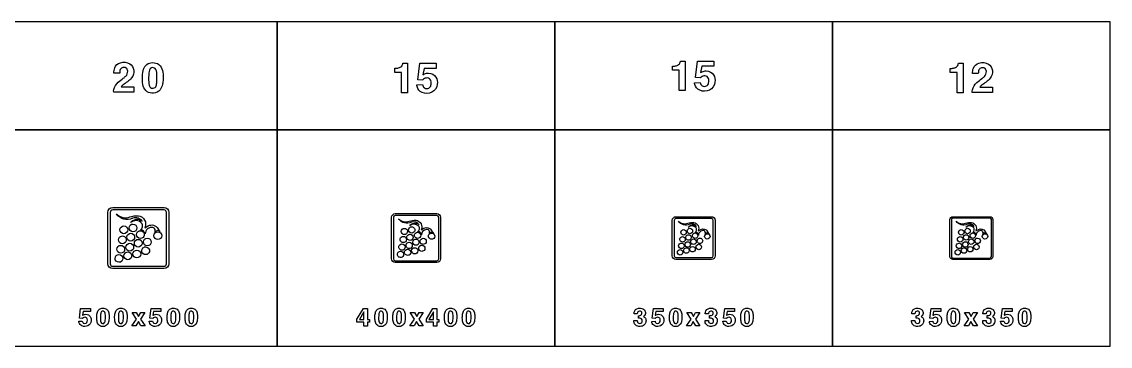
# Model space of a CAD drawing. Extents: x 0 to 18160, y 0 to 2655.
# Drawn here: x 9262 to 18160, y 0 to 2655 of the extents above; entities that cross this region are included whole.
import ezdxf

# ---------------------------------------------------------------- set-up
doc = ezdxf.new("R2010")
doc.units = 0
doc.header["$MEASUREMENT"] = 0

msp = doc.modelspace()

# ---------------------------------------------------------------- linework, layer by layer
for points in [[(9080, 1770), (11350, 1770), (11350, 2655), (9080, 2655)], [(11350, 1770), (13620, 1770), (13620, 2655), (11350, 2655)], [(13620, 1770), (15890, 1770), (15890, 2655), (13620, 2655)], [(15890, 1770), (18160, 1770), (18160, 2655), (15890, 2655)], [(9080, 0), (11350, 0), (11350, 1770), (9080, 1770)], [(11350, 0), (13620, 0), (13620, 1770), (11350, 1770)], [(13620, 0), (15890, 0), (15890, 1770), (13620, 1770)], [(15890, 0), (18160, 0), (18160, 1770), (15890, 1770)], [(10198.2, 221.797), (10163.1, 276.346), (10197.9, 276.346), (10216.2, 242.294), (10234.9, 276.346), (10269, 276.346), (10233.5, 222.318), (10270, 166.299), (10235.4, 166.299), (10215.6, 202.389), (10195.2, 166.299), (10161, 166.299)], [(12001, 222.096), (12055.2, 309.963), (12087.1, 309.963), (12087.1, 219.228), (12103.3, 219.228), (12103.3, 196.409), (12087.1, 196.409), (12087.1, 165.058), (12058.6, 165.058), (12058.6, 196.409), (12001, 196.409)], [(12058.6, 280.769), (12022.6, 219.228), (12058.6, 219.228)], [(12472.5, 221.797), (12437.4, 276.346), (12472.2, 276.346), (12490.5, 242.294), (12509.2, 276.346), (12543.3, 276.346), (12507.8, 222.318), (12544.3, 166.299), (12509.7, 166.299), (12489.9, 202.389), (12469.5, 166.299), (12435.3, 166.299)], [(12569, 222.114), (12623.3, 309.981), (12655.1, 309.981), (12655.1, 219.246), (12671.3, 219.246), (12671.3, 196.427), (12655.1, 196.427), (12655.1, 165.076), (12626.6, 165.076), (12626.6, 196.427), (12569, 196.427)], [(12626.6, 280.787), (12590.6, 219.246), (12626.6, 219.246)], [(14734.2, 221.783), (14699.1, 276.332), (14733.9, 276.332), (14752.1, 242.28), (14770.8, 276.333), (14805, 276.333), (14769.4, 222.304), (14806, 166.285), (14771.4, 166.285), (14751.6, 202.375), (14731.2, 166.285), (14697, 166.285)], [(17004.2, 221.783), (16969.1, 276.332), (17003.9, 276.332), (17022.1, 242.28), (17040.8, 276.333), (17075, 276.333), (17039.4, 222.304), (17076, 166.285), (17041.4, 166.285), (17021.6, 202.375), (17001.2, 166.285), (16967, 166.285)]]:
    msp.add_lwpolyline(points, close=True)
for points in [[(10012.9, 2078.85, -0.0640343), (10014.2, 2099.78, -0.161687), (10050, 2160.33, -0.0283718), (10091.8, 2192.71, 0.0545111), (10112.7, 2210.64, 0.192461), (10127.7, 2250.18, 0.234238), (10114.1, 2276.56, 0.196223), (10088.8, 2281.34, 0.252425), (10066.8, 2264.16, 0.0856617), (10062.7, 2247.14, 0.0202329), (10062, 2235.45), (10015.3, 2235.45, -0.0983795), (10021.4, 2276.76, -0.245047), (10067.6, 2319.89, -0.207102), (10144.5, 2311.55, -0.233443), (10177, 2259.22, -0.20961), (10158.8, 2195.04, -0.0785124), (10124.9, 2163.57, 0.0107372), (10089.1, 2137.78, 0.0665092), (10073.2, 2121.74), (10177.7, 2121.74), (10177.7, 2078.85)], [(10247.9, 2191.49, -0.0563084), (10253.9, 2254.33, -0.130301), (10276.1, 2298.12, -0.174843), (10317.9, 2319.53, -0.147552), (10371, 2312.9, -0.192146), (10407.8, 2269.73, -0.0833996), (10417.1, 2212.7, -0.0545507), (10412.1, 2141.92, -0.116773), (10393, 2097.85, -0.221099), (10338.1, 2070.16, -0.162564), (10286.7, 2082.68, -0.174743), (10255.4, 2128.1, -0.0640867), (10247.9, 2186.79)], [(12310.9, 2274.45), (12324.1, 2274.45, 0.0261527), (12330.1, 2275.12, 0.0824327), (12354.9, 2282.34, 0.211118), (12374.9, 2306.08, 0.0230957), (12377.6, 2315.99), (12415.7, 2315.99), (12415.7, 2074.01), (12367.1, 2074.01), (12367.1, 2241.03), (12310.9, 2241.03)], [(12491, 2139), (12538, 2140.78, 0.0452719), (12544.4, 2124.55, 0.0567733), (12549.1, 2117.67, 0.070207), (12553.5, 2114.2, 0.264984), (12589.6, 2112.3, 0.20748), (12607, 2135.41, 0.147389), (12605.8, 2173.44, 0.308532), (12576.4, 2194.85, 0.215743), (12546.7, 2184.62, 0.028781), (12541.3, 2178.38), (12498.7, 2180.39), (12516.5, 2315.07), (12650.5, 2315.07), (12650.5, 2273.2), (12550.1, 2273.2), (12541.1, 2221.19, -0.0211252), (12554.1, 2228.73, -0.121371), (12587.4, 2234.58, -0.244671), (12647.2, 2202.63, -0.173069), (12658.8, 2143.5, -0.256779), (12613.6, 2077.51, -0.199585), (12534, 2076.44, -0.245625), (12493.7, 2125.34, -0.0170062)], [(14580.9, 2291.94), (14594, 2291.94, 0.0261527), (14600.1, 2292.61, 0.0824327), (14624.9, 2299.84, 0.211118), (14644.9, 2323.58, 0.0230957), (14647.6, 2333.49), (14685.7, 2333.49), (14685.7, 2091.51), (14637.1, 2091.51), (14637.1, 2258.53), (14580.9, 2258.53)], [(14761, 2156.5), (14808, 2158.28, 0.0452719), (14814.4, 2142.04, 0.0567733), (14819.1, 2135.17, 0.070207), (14823.5, 2131.7, 0.264984), (14859.6, 2129.8, 0.20748), (14877, 2152.9, 0.147389), (14875.8, 2190.94, 0.308532), (14846.4, 2212.34, 0.215743), (14816.7, 2202.11, 0.028781), (14811.3, 2195.87), (14768.7, 2197.89), (14786.5, 2332.56), (14920.5, 2332.56), (14920.5, 2290.7), (14820.1, 2290.7), (14811.1, 2238.69, -0.0211252), (14824, 2246.23, -0.121371), (14857.4, 2252.08, -0.244671), (14917.2, 2220.12, -0.173069), (14928.7, 2161, -0.256779), (14883.6, 2095.01, -0.199585), (14804, 2093.94, -0.245625), (14763.7, 2142.83, -0.0170062)], [(16852.4, 2273.43), (16865.5, 2273.43, 0.0261527), (16871.5, 2274.1, 0.0824327), (16896.4, 2281.32, 0.211118), (16916.4, 2305.06, 0.0230957), (16919, 2314.97), (16957.1, 2314.97), (16957.1, 2072.99), (16908.5, 2072.99), (16908.5, 2240.01), (16852.4, 2240.01)], [(17032.5, 2075.98, -0.0640343), (17033.8, 2096.92, -0.161687), (17069.6, 2157.46, -0.0283718), (17111.4, 2189.85, 0.0545111), (17132.3, 2207.78, 0.192461), (17147.3, 2247.31, 0.234238), (17133.7, 2273.69, 0.196223), (17108.4, 2278.47, 0.252425), (17086.4, 2261.29, 0.0856617), (17082.3, 2244.27, 0.0202329), (17081.6, 2232.58), (17034.9, 2232.58, -0.0983795), (17041, 2273.89, -0.245047), (17087.1, 2317.02, -0.207102), (17164.1, 2308.69, -0.233443), (17196.6, 2256.36, -0.20961), (17178.4, 2192.18, -0.0785124), (17144.5, 2160.7, 0.0107372), (17108.7, 2134.91, 0.0665092), (17092.8, 2118.88), (17197.3, 2118.88), (17197.3, 2075.98)], [(10299.2, 2160.96, 0.0124589), (10299.8, 2154.64, 0.0668192), (10305.4, 2129.25, 0.615362), (10356.3, 2123.64, 0.0726881), (10361.7, 2136.67, 0.0588562), (10366.4, 2173.95, 0.0389037), (10364.8, 2240.94, 0.084671), (10358.2, 2264.28, 0.156013), (10346.8, 2276.44, 0.143208), (10331, 2279.4, 0.172584), (10315.3, 2273.2, 0.132565), (10305.3, 2257.64, 0.0498315), (10300.8, 2235.92, 0.0368731)], [(10005, 635, -0.414213), (9965, 675), (9965, 1095, -0.414213), (10005, 1135), (10425, 1135, -0.414213), (10465, 1095), (10465, 675, -0.414213), (10425, 635)], [(10005, 655), (10425, 655, 0.414213), (10445, 675), (10445, 1095, 0.414213), (10425, 1115), (10005, 1115, 0.414213), (9985, 1095), (9985, 675, 0.414213)], [(10346.6, 962.585, 0.251316), (10333.5, 972.239, 0.453083), (10270.8, 918.945, 0.364545), (10232.7, 951.915, 0.432838), (10241.7, 1006.98, 0.411631), (10150.7, 1011.62, -0.449488), (10246.9, 1022.1, 0.322066), (10168.3, 1048.46, -0.395398), (10036.5, 1083.03, 0.299134), (10145.8, 1057.58, -0.106174), (10214.9, 1067.38, -0.506724), (10267.4, 969.444), (10296.1, 985.445, -0.404863), (10374, 963.09, -0.00994441), (10393.7, 935.223, 0.528862), (10351, 933.831, 0.296072)], [(12315, 685, -0.414213), (12285, 715), (12285, 1055, -0.414213), (12315, 1085), (12655, 1085, -0.414213), (12685, 1055), (12685, 715, -0.414213), (12655, 685)], [(12315, 700), (12655, 700, 0.414213), (12670, 715), (12670, 1055, 0.414213), (12655, 1070), (12315, 1070, 0.414213), (12300, 1055), (12300, 715, 0.414213)], [(10118.6, 929.967, -1), (10074, 975.396, -1)], [(10192.8, 945.217, -1), (10148.3, 990.645, -1)], [(12590.2, 947.068, 0.251316), (12579.8, 954.791, 0.453083), (12529.6, 912.156, 0.364545), (12499.1, 938.532, 0.432838), (12506.4, 982.58, 0.411631), (12433.5, 986.297, -0.449488), (12510.5, 994.676, 0.322066), (12447.6, 1015.77, -0.395398), (12342.2, 1043.43, 0.299134), (12429.7, 1023.06, -0.106174), (12484.9, 1030.9, -0.506724), (12526.9, 952.555), (12549.9, 965.356, -0.404863), (12612.2, 947.472, -0.00994441), (12627.9, 925.179, 0.528862), (12593.8, 924.065, 0.296072)], [(14610, 710, -0.414213), (14580, 740), (14580, 1030, -0.414213), (14610, 1060), (14900, 1060, -0.414213), (14930, 1030), (14930, 740, -0.414213), (14900, 710)], [(14610, 725), (14900, 725, 0.414213), (14915, 740), (14915, 1030, 0.414213), (14900, 1045), (14610, 1045, 0.414213), (14595, 1030), (14595, 740, 0.414213)], [(14847.1, 939.31, 0.251316), (14838, 946.067, 0.453083), (14794, 908.761, 0.364545), (14767.4, 931.84, 0.432838), (14773.7, 970.383, 0.411631), (14710, 973.634, -0.449488), (14777.3, 980.967, 0.322066), (14722.3, 999.421, -0.395398), (14630.1, 1023.62, 0.299134), (14706.6, 1005.81, -0.106174), (14754.9, 1012.66, -0.506724), (14791.7, 944.111), (14811.8, 955.311, -0.404863), (14866.3, 939.663, -0.00994441), (14880.1, 920.156, 0.528862), (14850.2, 919.182, 0.296072)], [(16874, 710, -0.414213), (16850, 734), (16850, 1036, -0.414213), (16874, 1060), (17176, 1060, -0.414213), (17200, 1036), (17200, 734, -0.414213), (17176, 710)], [(16874, 722), (17176, 722, 0.414213), (17188, 734), (17188, 1036, 0.414213), (17176, 1048), (16874, 1048, 0.414213), (16862, 1036), (16862, 734, 0.414213)], [(17117.1, 939.31, 0.251316), (17108, 946.067, 0.453083), (17064, 908.761, 0.364545), (17037.4, 931.84, 0.432838), (17043.7, 970.383, 0.411631), (16980, 973.634, -0.449488), (17047.3, 980.967, 0.322066), (16992.3, 999.421, -0.395398), (16900.1, 1023.62, 0.299134), (16976.6, 1005.81, -0.106174), (17024.9, 1012.66, -0.506724), (17061.7, 944.111), (17081.8, 955.311, -0.404863), (17136.3, 939.663, -0.00994441), (17150.1, 920.156, 0.528862), (17120.2, 919.182, 0.296072)], [(10106.3, 847.961, -1), (10061.8, 893.39, -1)], [(10175, 870.141, -1), (10130.5, 915.57, -1)], [(10253.2, 890.935, -1), (10208.7, 936.363, -1)], [(10396.2, 882.08, -1), (10351.7, 927.508, -1)], [(12398, 855.369, -1), (12362.4, 891.712, -1)], [(12407.8, 920.974, -1), (12372.2, 957.317, -1)], [(12453, 873.113, -1), (12417.4, 909.456, -1)], [(12467.3, 933.173, -1), (12431.6, 969.516, -1)], [(12515.6, 889.748, -1), (12480, 926.091, -1)], [(12630, 882.664, -1), (12594.4, 919.007, -1)], [(14678.9, 859.072, -1), (14647.7, 890.873, -1)], [(14687.5, 916.477, -1), (14656.3, 948.277, -1)], [(14727, 874.599, -1), (14695.9, 906.399, -1)], [(14739.5, 927.152, -1), (14708.3, 958.952, -1)], [(14781.8, 889.154, -1), (14750.6, 920.954, -1)], [(14881.8, 882.956, -1), (14850.7, 914.756, -1)], [(16948.9, 859.072, -1), (16917.7, 890.873, -1)], [(16957.5, 916.477, -1), (16926.3, 948.277, -1)], [(16997, 874.599, -1), (16965.9, 906.399, -1)], [(17009.5, 927.152, -1), (16978.3, 958.952, -1)], [(17051.8, 889.154, -1), (17020.6, 920.954, -1)], [(17151.8, 882.956, -1), (17120.7, 914.756, -1)], [(10093.1, 771.023, -1), (10048.6, 816.452, -1)], [(10166.7, 787.659, -1), (10122.2, 833.088, -1)], [(10235.9, 820.236, -1), (10191.4, 865.664, -1)], [(10296.2, 758.547, -1), (10251.7, 803.976, -1)], [(10310.1, 829.939, -1), (10265.6, 875.368, -1)], [(12387.5, 793.819, -1), (12351.9, 830.162, -1)], [(12446.4, 807.127, -1), (12410.7, 843.47, -1)], [(12492.3, 762.767, -1), (12456.7, 799.11, -1)], [(12501.7, 833.188, -1), (12466.1, 869.532, -1)], [(12550, 783.838, -1), (12514.4, 820.181, -1)], [(12561.1, 840.952, -1), (12525.4, 877.294, -1)], [(14669.7, 805.216, -1), (14638.5, 837.017, -1)], [(14710.5, 767.372, -1), (14679.4, 799.172, -1)], [(14721.2, 816.861, -1), (14690, 848.661, -1)], [(14761.4, 778.046, -1), (14730.2, 809.846, -1)], [(14769.6, 839.665, -1), (14738.5, 871.465, -1)], [(14811.8, 796.483, -1), (14780.7, 828.283, -1)], [(14821.5, 846.458, -1), (14790.4, 878.258, -1)], [(16939.7, 805.216, -1), (16908.5, 837.017, -1)], [(16980.5, 767.372, -1), (16949.4, 799.172, -1)], [(16991.2, 816.861, -1), (16960, 848.661, -1)], [(17031.4, 778.046, -1), (17000.2, 809.846, -1)], [(17039.6, 839.665, -1), (17008.5, 871.465, -1)], [(17081.8, 796.483, -1), (17050.7, 828.283, -1)], [(17091.5, 846.458, -1), (17060.4, 878.258, -1)], [(10078.3, 696.052, -1), (10033.8, 741.481, -1)], [(10151.4, 716.96, -1), (10106.9, 762.389, -1)], [(10224.1, 732.208, -1), (10179.6, 777.637, -1)], [(12375.6, 733.842, -1), (12340, 770.185, -1)], [(12434.2, 750.568, -1), (12398.5, 786.911, -1)], [(14659.3, 752.736, -1), (14628.2, 784.537, -1)], [(16929.3, 752.736, -1), (16898.2, 784.537, -1)], [(9727.75, 203.882), (9755.92, 204.948, 0.0452719), (9759.76, 195.209, 0.0567733), (9762.6, 191.086, 0.070207), (9765.26, 189, 0.264984), (9786.87, 187.863, 0.20748), (9797.32, 201.726, 0.147389), (9796.63, 224.545, 0.308532), (9779, 237.389, 0.215743), (9761.13, 231.252, 0.028781), (9757.91, 227.507), (9732.34, 228.716), (9743.03, 309.522), (9823.46, 309.522), (9823.46, 284.403), (9763.2, 284.403), (9757.82, 253.195, -0.0211252), (9765.57, 257.721, -0.121371), (9785.57, 261.228, -0.244671), (9821.44, 242.057, -0.173069), (9828.39, 206.583, -0.256779), (9801.28, 166.986, -0.199585), (9753.55, 166.346, -0.245625), (9729.38, 195.683, -0.0170062)], [(9874.18, 234.284, -0.0563084), (9877.8, 271.986, -0.130301), (9891.12, 298.265, -0.174843), (9916.22, 311.109, -0.147552), (9948.09, 307.128, -0.192146), (9970.17, 281.228, -0.0833996), (9975.72, 247.01, -0.0545507), (9972.71, 204.545, -0.116773), (9961.26, 178.1, -0.221099), (9928.35, 161.488, -0.162564), (9897.47, 169, -0.174743), (9878.71, 196.251, -0.0640867), (9874.23, 231.464)], [(9905.01, 215.967, 0.0124589), (9905.32, 212.175, 0.0668192), (9908.68, 196.938, 0.615362), (9939.23, 193.574, 0.0726881), (9942.5, 201.393, 0.0588562), (9945.32, 223.763, 0.0389037), (9944.34, 263.953, 0.084671), (9940.39, 277.957, 0.156013), (9933.52, 285.256, 0.143208), (9924.08, 287.033, 0.172584), (9914.63, 283.313, 0.132565), (9908.66, 273.976, 0.0498315), (9905.93, 260.943, 0.0368731)], [(10020.9, 234.284, -0.0563084), (10024.6, 271.986, -0.130301), (10037.9, 298.265, -0.174843), (10063, 311.109, -0.147552), (10094.8, 307.128, -0.192146), (10116.9, 281.227, -0.0833996), (10122.5, 247.009, -0.0545507), (10119.5, 204.545, -0.116773), (10108, 178.1, -0.221099), (10075.1, 161.488, -0.162564), (10044.2, 169, -0.174743), (10025.5, 196.251, -0.0640867), (10021, 231.465)], [(10051.8, 215.967, 0.0124589), (10052.1, 212.175, 0.0668192), (10055.4, 196.938, 0.615362), (10086, 193.574, 0.0726881), (10089.2, 201.393, 0.0588562), (10092.1, 223.763, 0.0389037), (10091.1, 263.953, 0.084671), (10087.1, 277.957, 0.156013), (10080.3, 285.256, 0.143208), (10070.8, 287.033, 0.172584), (10061.4, 283.313, 0.132565), (10055.4, 273.976, 0.0498315), (10052.7, 260.943, 0.0368731)], [(10303.3, 203.891), (10331.5, 204.957, 0.0452719), (10335.3, 195.218, 0.0567733), (10338.2, 191.095, 0.070207), (10340.8, 189.009, 0.264984), (10362.4, 187.872, 0.20748), (10372.9, 201.735, 0.147389), (10372.2, 224.554, 0.308532), (10354.6, 237.398, 0.215743), (10336.7, 231.261, 0.028781), (10333.5, 227.517), (10307.9, 228.725), (10318.6, 309.531), (10399, 309.531), (10399, 284.412), (10338.8, 284.412), (10333.4, 253.204, -0.0211252), (10341.1, 257.73, -0.121371), (10361.1, 261.237, -0.244671), (10397, 242.066, -0.173069), (10404, 206.592, -0.256779), (10376.8, 166.995, -0.199585), (10329.1, 166.355, -0.245625), (10305, 195.692, -0.0170062)], [(10449.7, 234.285, -0.0563084), (10453.4, 271.986, -0.130301), (10466.7, 298.266, -0.174843), (10491.8, 311.109, -0.147552), (10523.7, 307.128, -0.192146), (10545.7, 281.228, -0.0833996), (10551.3, 247.01, -0.0545507), (10548.3, 204.545, -0.116773), (10536.8, 178.1, -0.221099), (10503.9, 161.488, -0.162564), (10473, 169, -0.174743), (10454.3, 196.251, -0.0640867), (10449.8, 231.465)], [(10480.6, 215.967, 0.0124589), (10480.9, 212.176, 0.0668192), (10484.3, 196.939, 0.615362), (10514.8, 193.574, 0.0726881), (10518.1, 201.394, 0.0588562), (10520.9, 223.763, 0.0389037), (10519.9, 263.953, 0.084671), (10516, 277.958, 0.156013), (10509.1, 285.256, 0.143208), (10499.7, 287.033, 0.172584), (10490.2, 283.313, 0.132565), (10484.2, 273.977, 0.0498315), (10481.5, 260.943, 0.0368731)], [(10596.5, 234.275, -0.0563084), (10600.1, 271.977, -0.130301), (10613.4, 298.256, -0.174843), (10638.5, 311.1, -0.147552), (10670.4, 307.119, -0.192146), (10692.5, 281.219, -0.0833996), (10698, 247.001, -0.0545507), (10695, 204.536, -0.116773), (10683.6, 178.091, -0.221099), (10650.7, 161.479, -0.162564), (10619.8, 168.991, -0.174743), (10601, 196.242, -0.0640867), (10596.5, 231.455)], [(10627.3, 215.958, 0.0124589), (10627.6, 212.166, 0.0668192), (10631, 196.929, 0.615362), (10661.5, 193.565, 0.0726881), (10664.8, 201.384, 0.0588562), (10667.6, 223.754, 0.0389037), (10666.7, 263.944, 0.084671), (10662.7, 277.948, 0.156013), (10655.8, 285.247, 0.143208), (10646.4, 287.024, 0.172584), (10636.9, 283.304, 0.132565), (10631, 273.967, 0.0498315), (10628.2, 260.934, 0.0368731)], [(12148.5, 234.285, -0.0563084), (12152.1, 271.986, -0.130301), (12165.4, 298.266, -0.174843), (12190.5, 311.109, -0.147552), (12222.4, 307.128, -0.192146), (12244.5, 281.228, -0.0833996), (12250, 247.01, -0.0545507), (12247, 204.545, -0.116773), (12235.6, 178.1, -0.221099), (12202.7, 161.489, -0.162564), (12171.8, 169, -0.174743), (12153, 196.252, -0.0640867), (12148.5, 231.465)], [(12179.3, 215.967, 0.0124589), (12179.6, 212.176, 0.0668192), (12183, 196.939, 0.615362), (12213.5, 193.574, 0.0726881), (12216.8, 201.394, 0.0588562), (12219.6, 223.763, 0.0389037), (12218.6, 263.953, 0.084671), (12214.7, 277.958, 0.156013), (12207.8, 285.256, 0.143208), (12198.4, 287.034, 0.172584), (12188.9, 283.313, 0.132565), (12183, 273.977, 0.0498315), (12180.2, 260.943, 0.0368731)], [(12295.2, 234.285, -0.0563084), (12298.9, 271.986, -0.130301), (12312.2, 298.266, -0.174843), (12337.3, 311.109, -0.147552), (12369.1, 307.128, -0.192146), (12391.2, 281.228, -0.0833996), (12396.8, 247.01, -0.0545507), (12393.8, 204.545, -0.116773), (12382.3, 178.1, -0.221099), (12349.4, 161.489, -0.162564), (12318.5, 169.001, -0.174743), (12299.8, 196.252, -0.0640867), (12295.3, 231.465)], [(12326.1, 215.967, 0.0124589), (12326.4, 212.176, 0.0668192), (12329.7, 196.939, 0.615362), (12360.3, 193.574, 0.0726881), (12363.5, 201.394, 0.0588562), (12366.4, 223.763, 0.0389037), (12365.4, 263.953, 0.084671), (12361.4, 277.958, 0.156013), (12354.6, 285.256, 0.143208), (12345.1, 287.034, 0.172584), (12335.7, 283.313, 0.132565), (12329.7, 273.977, 0.0498315), (12327, 260.943, 0.0368731)], [(12716.5, 234.285, -0.0563084), (12720.1, 271.986, -0.130301), (12733.4, 298.265, -0.174843), (12758.5, 311.109, -0.147552), (12790.4, 307.128, -0.192146), (12812.5, 281.228, -0.0833996), (12818, 247.01, -0.0545507), (12815, 204.545, -0.116773), (12803.6, 178.1, -0.221099), (12770.7, 161.488, -0.162564), (12739.8, 169, -0.174743), (12721, 196.251, -0.0640867), (12716.5, 231.465)], [(12747.3, 215.967, 0.0124589), (12747.6, 212.176, 0.0668192), (12751, 196.939, 0.615362), (12781.5, 193.574, 0.0726881), (12784.8, 201.394, 0.0588562), (12787.6, 223.763, 0.0389037), (12786.7, 263.953, 0.084671), (12782.7, 277.957, 0.156013), (12775.8, 285.256, 0.143208), (12766.4, 287.033, 0.172584), (12757, 283.313, 0.132565), (12751, 273.976, 0.0498315), (12748.3, 260.943, 0.0368731)], [(12863.2, 234.275, -0.0563084), (12866.9, 271.977, -0.130301), (12880.2, 298.256, -0.174843), (12905.3, 311.1, -0.147552), (12937.2, 307.119, -0.192146), (12959.2, 281.218, -0.0833996), (12964.8, 247, -0.0545507), (12961.8, 204.536, -0.116773), (12950.3, 178.091, -0.221099), (12917.4, 161.479, -0.162564), (12886.5, 168.991, -0.174743), (12867.8, 196.242, -0.0640867), (12863.3, 231.455)], [(12894.1, 215.958, 0.0124589), (12894.4, 212.166, 0.0668192), (12897.8, 196.929, 0.615362), (12928.3, 193.565, 0.0726881), (12931.6, 201.384, 0.0588562), (12934.4, 223.754, 0.0389037), (12933.4, 263.944, 0.084671), (12929.5, 277.948, 0.156013), (12922.6, 285.247, 0.143208), (12913.2, 287.024, 0.172584), (12903.7, 283.304, 0.132565), (12897.7, 273.967, 0.0498315), (12895, 260.934, 0.0368731)], [(14264.9, 210.618), (14292.7, 210.618, 0.0411845), (14294, 201.495, 0.335066), (14312.3, 186.329, 0.276505), (14331.4, 195.049, 0.158203), (14334.8, 207.49, 0.0878221), (14333, 217.04, 0.217575), (14321.9, 227.158, 0.0882727), (14309.1, 229.03), (14302.7, 229.03), (14302.7, 250.192, 0.0282129), (14314.4, 250.547, 0.50028), (14330.6, 277.846, 0.235001), (14319.5, 286.874, 0.165496), (14304.1, 285.5, 0.220849), (14295.5, 275.571, 0.055705), (14293.8, 264.647), (14266.9, 264.647, -0.0488003), (14268, 278.201, -0.30773), (14302.6, 310.902, -0.146685), (14338.2, 307.348, -0.469869), (14354.2, 251.684, -0.0891152), (14346.9, 244.623), (14344.4, 242.822, -0.0245333), (14351.1, 238.983, -0.202429), (14364.5, 216.969, -0.422325), (14326.8, 163.296, -0.154301), (14288.4, 167.609, -0.287878), (14265, 204.03, -0.0143877)], [(14410.5, 203.85), (14438.6, 204.916, 0.0452719), (14442.5, 195.177, 0.0567733), (14445.3, 191.054, 0.070207), (14448, 188.968, 0.264984), (14469.6, 187.831, 0.20748), (14480, 201.694, 0.147389), (14479.4, 224.513, 0.308532), (14461.7, 237.357, 0.215743), (14443.9, 231.219, 0.028781), (14440.6, 227.475), (14415.1, 228.684), (14425.7, 309.49), (14506.2, 309.49), (14506.2, 284.371), (14445.9, 284.371), (14440.5, 253.163, -0.0211252), (14448.3, 257.689, -0.121371), (14468.3, 261.196, -0.244671), (14504.2, 242.025, -0.173069), (14511.1, 206.551, -0.256779), (14484, 166.954, -0.199585), (14436.3, 166.314, -0.245625), (14412.1, 195.651, -0.0170062)], [(14556.9, 234.262, -0.0563084), (14560.5, 271.963, -0.130301), (14573.8, 298.243, -0.174843), (14598.9, 311.086, -0.147552), (14630.8, 307.105, -0.192146), (14652.9, 281.205, -0.0833996), (14658.4, 246.987, -0.0545507), (14655.4, 204.522, -0.116773), (14644, 178.077, -0.221099), (14611.1, 161.466, -0.162564), (14580.2, 168.977, -0.174743), (14561.4, 196.229, -0.0640867), (14556.9, 231.442)], [(14587.7, 215.944, 0.0124589), (14588, 212.153, 0.0668192), (14591.4, 196.916, 0.615362), (14621.9, 193.551, 0.0726881), (14625.2, 201.371, 0.0588562), (14628, 223.741, 0.0389037), (14627.1, 263.93, 0.084671), (14623.1, 277.935, 0.156013), (14616.2, 285.233, 0.143208), (14606.8, 287.011, 0.172584), (14597.3, 283.29, 0.132565), (14591.4, 273.954, 0.0498315), (14588.7, 260.921, 0.0368731)], [(14847.3, 210.654), (14875.2, 210.654, 0.0411845), (14876.4, 201.531, 0.335066), (14894.7, 186.365, 0.276505), (14913.9, 195.086, 0.158203), (14917.2, 207.527, 0.0878221), (14915.4, 217.076, 0.217575), (14904.3, 227.195, 0.0882727), (14891.6, 229.067), (14885.1, 229.067), (14885.1, 250.228, 0.0282129), (14896.8, 250.583, 0.50028), (14913, 277.882, 0.235001), (14901.9, 286.91, 0.165496), (14886.5, 285.536, 0.220849), (14878, 275.607, 0.055705), (14876.2, 264.683), (14849.4, 264.683, -0.0488003), (14850.4, 278.237, -0.30773), (14885, 310.939, -0.146685), (14920.7, 307.384, -0.469869), (14936.6, 251.721, -0.0891152), (14929.4, 244.659), (14926.8, 242.858, -0.0245333), (14933.5, 239.019, -0.202429), (14946.9, 217.005, -0.422325), (14909.3, 163.332, -0.154301), (14870.8, 167.645, -0.287878), (14847.4, 204.067, -0.0143877)], [(14992.9, 203.886), (15021.1, 204.953, 0.0452719), (15024.9, 195.213, 0.0567733), (15027.8, 191.09, 0.070207), (15030.4, 189.005, 0.264984), (15052, 187.867, 0.20748), (15062.5, 201.73, 0.147389), (15061.8, 224.55, 0.308532), (15044.2, 237.393, 0.215743), (15026.3, 231.256, 0.028781), (15023.1, 227.512), (14997.5, 228.72), (15008.2, 309.526), (15088.6, 309.526), (15088.6, 284.408), (15028.3, 284.408), (15023, 253.199, -0.0211252), (15030.7, 257.725, -0.121371), (15050.7, 261.232, -0.244671), (15086.6, 242.062, -0.173069), (15093.5, 206.588, -0.256779), (15066.4, 166.991, -0.199585), (15018.7, 166.351, -0.245625), (14994.5, 195.687, -0.0170062)], [(15139.3, 234.299, -0.0563084), (15143, 272, -0.130301), (15156.3, 298.28, -0.174843), (15181.4, 311.123, -0.147552), (15213.2, 307.142, -0.192146), (15235.3, 281.242, -0.0833996), (15240.9, 247.024, -0.0545507), (15237.9, 204.559, -0.116773), (15226.4, 178.114, -0.221099), (15193.5, 161.502, -0.162564), (15162.6, 169.014, -0.174743), (15143.9, 196.265, -0.0640867), (15139.4, 231.479)], [(15170.2, 215.981, 0.0124589), (15170.5, 212.19, 0.0668192), (15173.8, 196.953, 0.615362), (15204.4, 193.588, 0.0726881), (15207.6, 201.408, 0.0588562), (15210.5, 223.777, 0.0389037), (15209.5, 263.967, 0.084671), (15205.5, 277.972, 0.156013), (15198.7, 285.27, 0.143208), (15189.2, 287.047, 0.172584), (15179.8, 283.327, 0.132565), (15173.8, 273.99, 0.0498315), (15171.1, 260.957, 0.0368731)], [(16534.9, 210.618), (16562.7, 210.618, 0.0411845), (16564, 201.495, 0.335066), (16582.3, 186.329, 0.276505), (16601.4, 195.049, 0.158203), (16604.8, 207.49, 0.0878221), (16603, 217.04, 0.217575), (16591.9, 227.158, 0.0882727), (16579.1, 229.03), (16572.7, 229.03), (16572.7, 250.192, 0.0282129), (16584.4, 250.547, 0.50028), (16600.6, 277.846, 0.235001), (16589.5, 286.874, 0.165496), (16574.1, 285.5, 0.220849), (16565.5, 275.571, 0.055705), (16563.8, 264.647), (16536.9, 264.647, -0.0488003), (16538, 278.201, -0.30773), (16572.6, 310.902, -0.146685), (16608.2, 307.348, -0.469869), (16624.2, 251.684, -0.0891152), (16616.9, 244.623), (16614.4, 242.822, -0.0245333), (16621.1, 238.983, -0.202429), (16634.5, 216.969, -0.422325), (16596.8, 163.296, -0.154301), (16558.4, 167.609, -0.287878), (16535, 204.03, -0.0143877)], [(16680.5, 203.85), (16708.6, 204.916, 0.0452719), (16712.5, 195.177, 0.0567733), (16715.3, 191.054, 0.070207), (16718, 188.968, 0.264984), (16739.6, 187.831, 0.20748), (16750, 201.694, 0.147389), (16749.4, 224.513, 0.308532), (16731.7, 237.357, 0.215743), (16713.9, 231.219, 0.028781), (16710.6, 227.475), (16685.1, 228.684), (16695.7, 309.49), (16776.2, 309.49), (16776.2, 284.371), (16715.9, 284.371), (16710.5, 253.163, -0.0211252), (16718.3, 257.689, -0.121371), (16738.3, 261.196, -0.244671), (16774.2, 242.025, -0.173069), (16781.1, 206.551, -0.256779), (16754, 166.954, -0.199585), (16706.3, 166.314, -0.245625), (16682.1, 195.651, -0.0170062)], [(16826.9, 234.262, -0.0563084), (16830.5, 271.963, -0.130301), (16843.8, 298.243, -0.174843), (16868.9, 311.086, -0.147552), (16900.8, 307.105, -0.192146), (16922.9, 281.205, -0.0833996), (16928.4, 246.987, -0.0545507), (16925.4, 204.522, -0.116773), (16914, 178.077, -0.221099), (16881.1, 161.466, -0.162564), (16850.2, 168.977, -0.174743), (16831.4, 196.229, -0.0640867), (16826.9, 231.442)], [(16857.7, 215.944, 0.0124589), (16858, 212.153, 0.0668192), (16861.4, 196.916, 0.615362), (16891.9, 193.551, 0.0726881), (16895.2, 201.371, 0.0588562), (16898, 223.741, 0.0389037), (16897.1, 263.93, 0.084671), (16893.1, 277.935, 0.156013), (16886.2, 285.233, 0.143208), (16876.8, 287.011, 0.172584), (16867.3, 283.29, 0.132565), (16861.4, 273.954, 0.0498315), (16858.7, 260.921, 0.0368731)], [(17117.3, 210.654), (17145.2, 210.654, 0.0411845), (17146.4, 201.531, 0.335066), (17164.7, 186.365, 0.276505), (17183.9, 195.086, 0.158203), (17187.2, 207.527, 0.0878221), (17185.4, 217.076, 0.217575), (17174.3, 227.195, 0.0882727), (17161.6, 229.067), (17155.1, 229.067), (17155.1, 250.228, 0.0282129), (17166.8, 250.583, 0.50028), (17183, 277.882, 0.235001), (17171.9, 286.91, 0.165496), (17156.5, 285.536, 0.220849), (17148, 275.607, 0.055705), (17146.3, 264.683), (17119.4, 264.683, -0.0488003), (17120.4, 278.237, -0.30773), (17155, 310.939, -0.146685), (17190.7, 307.384, -0.469869), (17206.6, 251.721, -0.0891152), (17199.4, 244.659), (17196.8, 242.858, -0.0245333), (17203.5, 239.019, -0.202429), (17216.9, 217.005, -0.422325), (17179.3, 163.332, -0.154301), (17140.8, 167.645, -0.287878), (17117.4, 204.067, -0.0143877)], [(17262.9, 203.886), (17291.1, 204.953, 0.0452719), (17294.9, 195.213, 0.0567733), (17297.8, 191.09, 0.070207), (17300.4, 189.005, 0.264984), (17322, 187.867, 0.20748), (17332.5, 201.73, 0.147389), (17331.8, 224.55, 0.308532), (17314.2, 237.393, 0.215743), (17296.3, 231.256, 0.028781), (17293.1, 227.512), (17267.5, 228.72), (17278.2, 309.526), (17358.6, 309.526), (17358.6, 284.408), (17298.3, 284.408), (17293, 253.199, -0.0211252), (17300.7, 257.725, -0.121371), (17320.7, 261.232, -0.244671), (17356.6, 242.062, -0.173069), (17363.5, 206.588, -0.256779), (17336.4, 166.991, -0.199585), (17288.7, 166.351, -0.245625), (17264.5, 195.687, -0.0170062)], [(17409.3, 234.299, -0.0563084), (17413, 272, -0.130301), (17426.3, 298.28, -0.174843), (17451.4, 311.123, -0.147552), (17483.2, 307.142, -0.192146), (17505.3, 281.242, -0.0833996), (17510.9, 247.024, -0.0545507), (17507.9, 204.559, -0.116773), (17496.4, 178.114, -0.221099), (17463.5, 161.502, -0.162564), (17432.6, 169.014, -0.174743), (17413.9, 196.265, -0.0640867), (17409.4, 231.479)], [(17440.2, 215.981, 0.0124589), (17440.5, 212.19, 0.0668192), (17443.8, 196.953, 0.615362), (17474.4, 193.588, 0.0726881), (17477.6, 201.408, 0.0588562), (17480.5, 223.777, 0.0389037), (17479.5, 263.967, 0.084671), (17475.5, 277.972, 0.156013), (17468.7, 285.27, 0.143208), (17459.2, 287.047, 0.172584), (17449.8, 283.327, 0.132565), (17443.8, 273.99, 0.0498315), (17441.1, 260.957, 0.0368731)]]:
    msp.add_lwpolyline(points, format="xyb", close=True)

doc.saveas('drawing.dxf')
